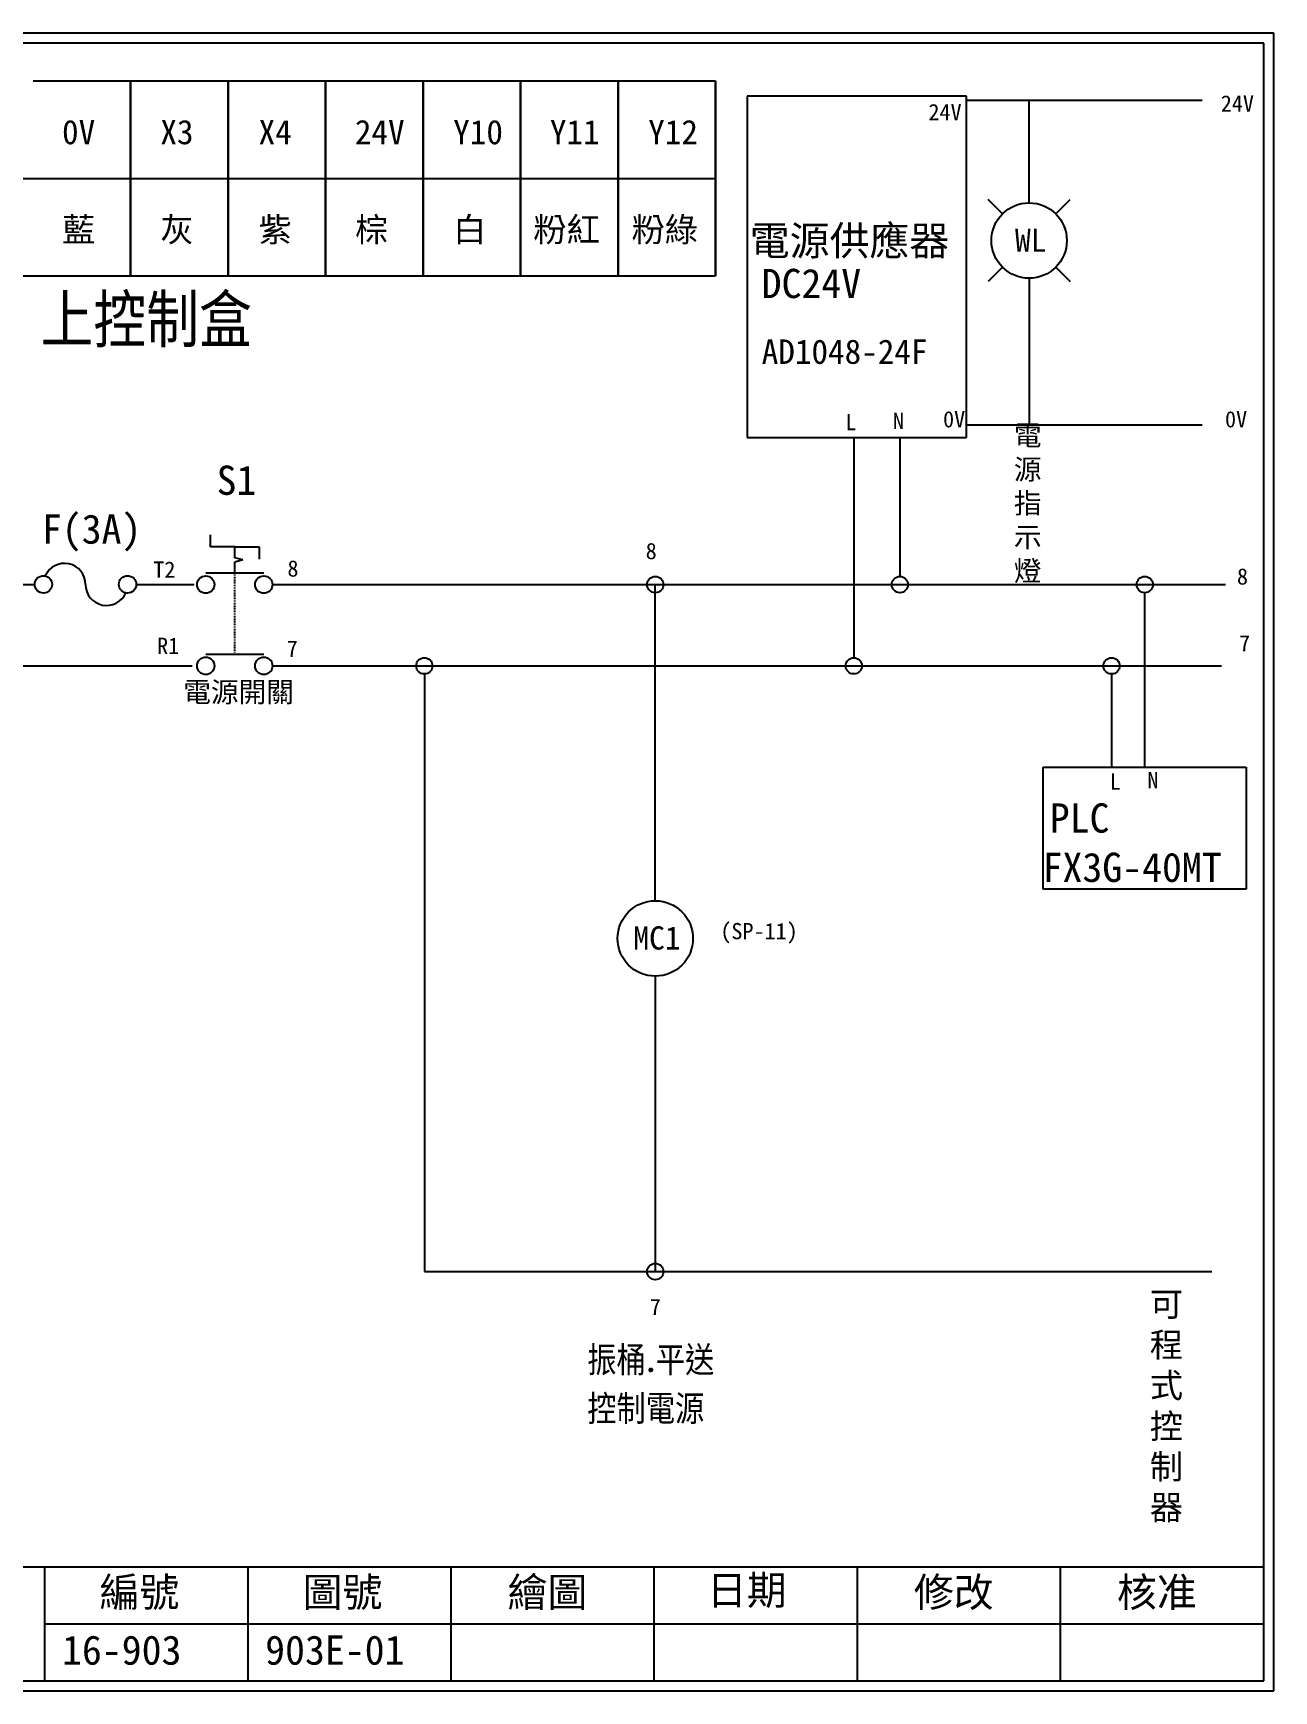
# Model space of a CAD drawing. Extents: x 10 to 297, y 3 to 207.
# Drawn here: x 144.3 to 297, y 3 to 207 of the extents above; entities that cross this region are included whole.
import ezdxf
from ezdxf.enums import TextEntityAlignment as Align

# ---------------------------------------------------------------- set-up
doc = ezdxf.new("R2010")
doc.units = 0
doc.linetypes.add('DASHED', pattern=[0.2, 0.1, -0.1])
doc.layers.get('0').update_dxf_attribs({"linetype": 'CONTINUOUS'})
for name, color, linetype in [('7', 7, 'CONTINUOUS'), ('圖框層', 7, 'CONTINUOUS'), ('標尺寸層', 3, 'CONTINUOUS')]:
    doc.layers.add(name, color=color, linetype=linetype)
doc.styles.add('CNS', font='romanc.shx', dxfattribs={"bigfont": 'chineset.shx'})
doc.styles.add('STSL', font='kaiu.ttf')

# ---------------------------------------------------------------- blocks, each defined once
blk = doc.blocks.new('FUSE')
at = {"color": 7}
for p, q in [((0, 0), (2.14, 0)), ((14.64, 0), (16.78, 0))]:
    blk.add_line(p, q, dxfattribs=at)
for centre in [(3.21, 0), (13.56, 0)]:
    blk.add_circle(centre, 1.07)
for centre, start, end in [((5.8, 0), 0, 156.116), ((10.98, 0), 180, 336.116)]:
    blk.add_arc(centre, 2.59, start, end, dxfattribs=at)

msp = doc.modelspace()

# ---------------------------------------------------------------- linework, layer by layer
for p, q in [((259.19, 199.2), (232.19, 199.2)), ((232.19, 199.2), (232.19, 157.2)), ((259.19, 157.2), (259.19, 199.2)), ((288.16, 198.67), (259.19, 198.67)), ((266.88, 189.99), (266.88, 198.67)), ((266.88, 186.09), (266.88, 189.99)), ((263.6, 184.73), (261.83, 186.5)), ((270.16, 184.73), (271.93, 186.5)), ((263.6, 178.17), (261.83, 176.4)), ((270.16, 178.17), (271.93, 176.4)), ((266.88, 176.81), (266.88, 172.86)), ((266.88, 172.86), (266.88, 158.72)), ((232.19, 157.2), (255.19, 157.2)), ((245.3, 157.2), (245.3, 130.12)), ((250.97, 157.2), (250.97, 140.12)), ((255.19, 157.2), (259.19, 157.2)), ((288.16, 158.72), (259.19, 158.72)), ((166.12, 143.76), (166.12, 145.26)), ((169.12, 143.76), (166.12, 143.76)), ((169.12, 143.76), (172.12, 143.76)), ((172.12, 143.76), (172.12, 142.26)), ((170.12, 142.15), (169.12, 142.42)), ((170.12, 142.15), (169.12, 141.89)), ((281.11, 139.12), (281.11, 139.12)), ((281.11, 116.64), (281.11, 138.12)), ((268.61, 116.64), (293.61, 116.64)), ((268.61, 101.64), (268.61, 116.64)), ((293.61, 116.64), (293.61, 101.64)), ((220.87, 104.13), (220.87, 112.8)), ((220.87, 100.22), (220.87, 104.13)), ((293.61, 101.64), (268.61, 101.64)), ((220.87, 90.94), (220.87, 86.99)), ((220.87, 86.99), (220.87, 72.86))]:
    msp.add_line(p, q)
for centre, radius in [((266.88, 181.45), 4.64), ((220.87, 139.12), 1), ((250.97, 139.12), 1), ((192.45, 129.12), 1), ((245.3, 129.12), 1), ((220.87, 95.58), 4.64), ((220.87, 54.59), 1)]:
    msp.add_circle(centre, radius)
at = {"layer": '7'}
for p, q in [((169.12, 142.42), (169.12, 143.76)), ((169.12, 140.55), (169.12, 141.89)), ((165.55, 140.55), (172.69, 140.55)), ((165.55, 130.55), (172.69, 130.55))]:
    msp.add_line(p, q, dxfattribs=at)
at = {"layer": '7', "linetype": 'DASHED'}
msp.add_line((169.12, 130.55), (169.12, 140.55), dxfattribs=at)
at = {"layer": '7'}
for centre in [(165.55, 139.12), (172.69, 139.12), (165.55, 129.12), (172.69, 129.12)]:
    msp.add_circle(centre, 1.07, dxfattribs=at)
at = {"layer": '圖框層', "color": 7}
for p, q in [((297, 206.97), (10, 206.97)), ((297, 3), (297, 206.97)), ((295.75, 205.72), (11.25, 205.72)), ((295.75, 4.25), (295.75, 205.72)), ((11.25, 18.25), (295.75, 18.25)), ((145.75, 4.25), (145.75, 18.25)), ((170.75, 4.25), (170.75, 18.25)), ((195.75, 4.25), (195.75, 18.25)), ((220.75, 4.25), (220.75, 18.25)), ((245.75, 4.25), (245.75, 18.25)), ((270.75, 4.25), (270.75, 18.25)), ((145.75, 11.25), (295.75, 11.25)), ((11.25, 4.25), (295.75, 4.25)), ((10, 3), (297, 3))]:
    msp.add_line(p, q, dxfattribs=at)
at = {"layer": '標尺寸層', "color": 7}
for p, q in [((144.3, 201.1), (156.3, 201.1)), ((156.3, 201.1), (156.3, 189.1)), ((156.3, 201.1), (168.3, 201.1)), ((156.3, 189.1), (156.3, 201.1)), ((168.3, 201.1), (168.3, 189.1)), ((168.3, 189.1), (168.3, 201.1)), ((168.3, 201.1), (180.3, 201.1)), ((180.3, 201.1), (180.3, 189.1)), ((180.3, 201.1), (192.3, 201.1)), ((180.3, 189.1), (180.3, 201.1)), ((192.3, 201.1), (192.3, 189.1)), ((192.3, 189.1), (192.3, 201.1)), ((192.3, 201.1), (204.3, 201.1)), ((204.3, 201.1), (204.3, 189.1)), ((204.3, 189.1), (204.3, 201.1)), ((204.3, 201.1), (216.3, 201.1)), ((216.3, 201.1), (216.3, 189.1)), ((216.3, 189.1), (216.3, 201.1)), ((216.3, 201.1), (228.3, 201.1)), ((228.3, 201.1), (228.3, 189.1)), ((228.3, 189.1), (228.3, 201.1)), ((144.3, 189.1), (156.3, 189.1)), ((156.3, 189.1), (156.3, 177.1)), ((156.3, 189.1), (168.3, 189.1)), ((156.3, 177.1), (156.3, 189.1)), ((168.3, 189.1), (168.3, 177.1)), ((168.3, 177.1), (168.3, 189.1)), ((168.3, 189.1), (180.3, 189.1)), ((180.3, 189.1), (180.3, 177.1)), ((180.3, 189.1), (192.3, 189.1)), ((180.3, 177.1), (180.3, 189.1)), ((192.3, 189.1), (192.3, 177.1)), ((192.3, 177.1), (192.3, 189.1)), ((192.3, 189.1), (204.3, 189.1)), ((204.3, 189.1), (228.3, 189.1)), ((204.3, 189.1), (204.3, 177.1)), ((204.3, 177.1), (204.3, 189.1)), ((204.3, 189.1), (216.3, 189.1)), ((216.3, 189.1), (216.3, 177.1)), ((216.3, 177.1), (216.3, 189.1)), ((216.3, 189.1), (228.3, 189.1)), ((228.3, 189.1), (228.3, 177.1)), ((228.3, 177.1), (228.3, 189.1)), ((204.3, 177.1), (228.3, 177.1)), ((159.14, 139.14), (164.14, 139.14)), ((173.76, 139.12), (291.03, 139.12)), ((220.87, 138.45), (220.87, 139.12)), ((220.87, 128.12), (220.87, 138.45)), ((142.2, 129.12), (158.88, 129.12)), ((158.88, 129.12), (163.88, 129.12)), ((173.76, 129.12), (290.55, 129.12)), ((192.45, 128.12), (192.45, 54.59)), ((220.87, 112.8), (220.87, 128.12)), ((277.03, 128.12), (277.03, 116.64)), ((220.87, 72.86), (220.87, 54.59)), ((192.45, 54.59), (269.87, 54.59)), ((269.87, 54.59), (289.38, 54.59))]:
    msp.add_line(p, q, dxfattribs=at)
at = {"layer": '標尺寸層', "color": 0}
for p, q in [((84.3, 189.1), (204.3, 189.1)), ((84.3, 177.1), (204.3, 177.1))]:
    msp.add_line(p, q, dxfattribs=at)
at = {"layer": '標尺寸層', "color": 7}
for centre in [(281.11, 139.12), (277.03, 129.12)]:
    msp.add_circle(centre, 1, dxfattribs=at)

# ---------------------------------------------------------------- block references
at = {"color": 7}
msp.add_blockref('FUSE', (142.36, 139.14), dxfattribs=at)

# ---------------------------------------------------------------- texts
for s, p in [('WL', (267.08, 181.5)), ('MC1', (221.08, 95.64))]:
    msp.add_text(s, height=2.856, dxfattribs=at).set_placement(p, align=Align.MIDDLE_CENTER)
at = {"layer": '圖框層', "color": 4, "style": 'STSL'}
for s, height, p in [('24V', 2, (254.49, 196.26)), ('24V', 2, (290.47, 197.32)), ('電源供應器', 3.6, (232.5, 179.63)), ('DC24V', 3.6, (233.96, 174.37)), ('AD1048-24F', 3, (233.97, 166.28)), ('L', 2, (244.26, 158.11)), ('N', 2, (250.12, 158.26)), ('0V', 2, (256.29, 158.46)), ('0V', 2, (290.99, 158.46)), ('S1', 3.6, (166.88, 150.16)), ('F(3A)', 3.6, (145.38, 144.15)), ('8', 2, (219.69, 142.25)), ('T2', 2, (159.09, 139.96)), ('8', 2, (175.6, 140.1)), ('8', 2, (292.46, 139.12)), ('R1', 2, (159.56, 130.59)), ('7', 2, (292.73, 130.9)), ('7', 2, (175.51, 130.22)), ('L', 2, (276.8, 113.88)), ('N', 2, (281.44, 114.06)), ('PLC', 3.6, (269.42, 108.6)), ('FX3G-40MT', 3.6, (268.54, 102.53)), ('(SP-11)', 2, (228.88, 95.48)), ('7', 2, (220.2, 49.23)), ('編號', 3.6, (152.47, 13.34)), ('圖號', 3.6, (177.47, 13.34)), ('繪圖', 3.6, (202.69, 13.34)), ('日期', 3.6, (227.22, 13.59)), ('修改', 3.6, (252.69, 13.34)), ('核准', 3.6, (277.69, 13.34)), ('16-903', 3.6, (147.86, 6.22)), ('903E-01', 3.6, (172.86, 6.22))]:
    msp.add_text(s, height=height, dxfattribs=at).set_placement(p)
at = {"layer": '圖框層', "color": 7, "style": 'STSL'}
for s, p in [(' 0V', (145.82, 193.3)), (' X3', (157.92, 193.3)), (' X4', (170.01, 193.3)), (' 24V', (181.86, 193.3)), (' Y10', (193.96, 193.3)), (' Y11', (205.86, 193.3)), (' Y12', (217.96, 193.3)), (' 藍', (145.82, 181.3)), (' 灰', (157.92, 181.3)), (' 紫', (170.01, 181.3)), (' 棕', (181.86, 181.3)), (' 白', (193.96, 181.3)), ('粉紅', (205.86, 181.3)), ('粉綠', (217.96, 181.3))]:
    msp.add_text(s, height=3, dxfattribs=at).set_placement(p)
at = {"layer": '標尺寸層', "color": 7, "attachment_point": 1, "style": 'CNS'}
for s, width, insert, char_height in [('上控制盒', 91.3713, (145.22, 174.8), 6.5), ('振桶.平送\\P控制電源', 20.4715, (212.5, 45.43), 3.6)]:
    msp.add_mtext_dynamic_manual_height_columns(s, width=width, gutter_width=32.5, heights=[0], dxfattribs=dict(at, insert=insert, char_height=char_height))
for s, insert, char_height, width in [('{\\fDFKai-SB|b0|i0|c136|p65;電\\P源指示燈}', (265, 158.72), 2.5, 4.1392), ('{\\fDFKai-SB|b0|i0|c136|p65;電源開關}', (162.77, 127.15), 2.5, 14.0847), ('{\\fDFKai-SB|b0|i0|c136|p65;可程式控制器}', (281.73, 52.08), 3, 5.4243)]:
    msp.add_mtext(s, dxfattribs=dict(at, insert=insert, char_height=char_height, width=width))

doc.saveas('drawing.dxf')
